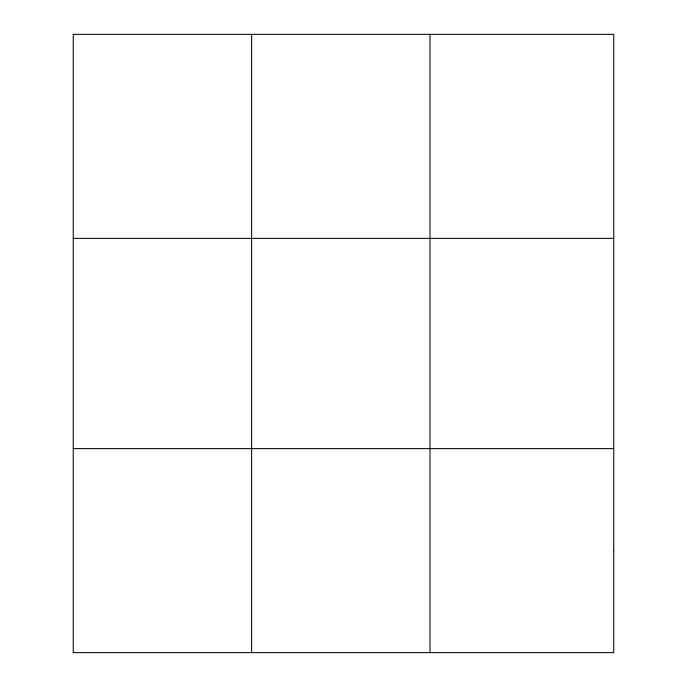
<?xml version="1.0" encoding="UTF-8"?>
<svg xmlns="http://www.w3.org/2000/svg" width="687" height="687" viewBox="0 0 687 687"><rect width="100%" height="100%" fill="white"/><g stroke="black" fill="none" stroke-linecap="round" stroke-linejoin="round"><path stroke-width="1.03" d="M251.614 652.65L251.614 34.35M429.985 652.65L429.985 34.35M73.243 238.389L613.757 238.389M73.243 448.611L613.757 448.611M613.757 550.631L613.757 652.65L73.243 652.65L73.243 34.35L613.757 34.35L613.757 550.631"/></g></svg>
